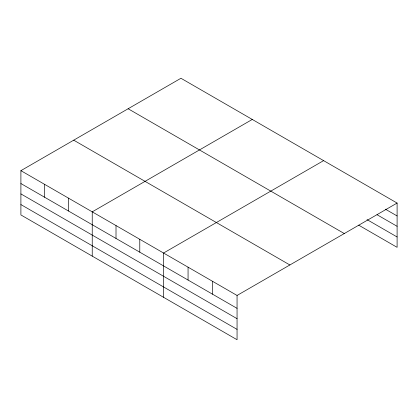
<?xml version="1.0" encoding="UTF-8"?>
<svg xmlns="http://www.w3.org/2000/svg" width="418" height="418" viewBox="0 0 418 418"><rect width="100%" height="100%" fill="white"/><g stroke="black" fill="none" stroke-linecap="round" stroke-linejoin="round"><path stroke-width="0.63" d="M20.9 170.664L237.058 295.458L237.058 339.735L20.9 214.941L20.9 170.664L180.942 78.265L397.1 203.059L397.1 247.336L358.681 225.156M252.273 119.449L92.232 211.848L92.232 256.124M323.605 160.627L163.563 253.031L163.563 297.308M237.058 295.458L397.1 203.059M385.406 209.193L397.1 215.944M377.057 214.732L397.1 226.3M367.035 219.617L397.1 236.975M128.127 108.753L344.286 233.552M73.714 140.171L289.873 264.97M20.9 183.544L237.058 308.343M20.9 193.905L237.058 318.704M20.9 204.58L237.058 329.379M212.558 281.319L212.558 294.199M188.063 267.175L188.063 280.055M139.784 239.3L139.784 252.185M116.011 225.574L116.011 238.453M68.453 198.116L68.453 211.001M44.679 184.39L44.679 197.275"/></g></svg>
